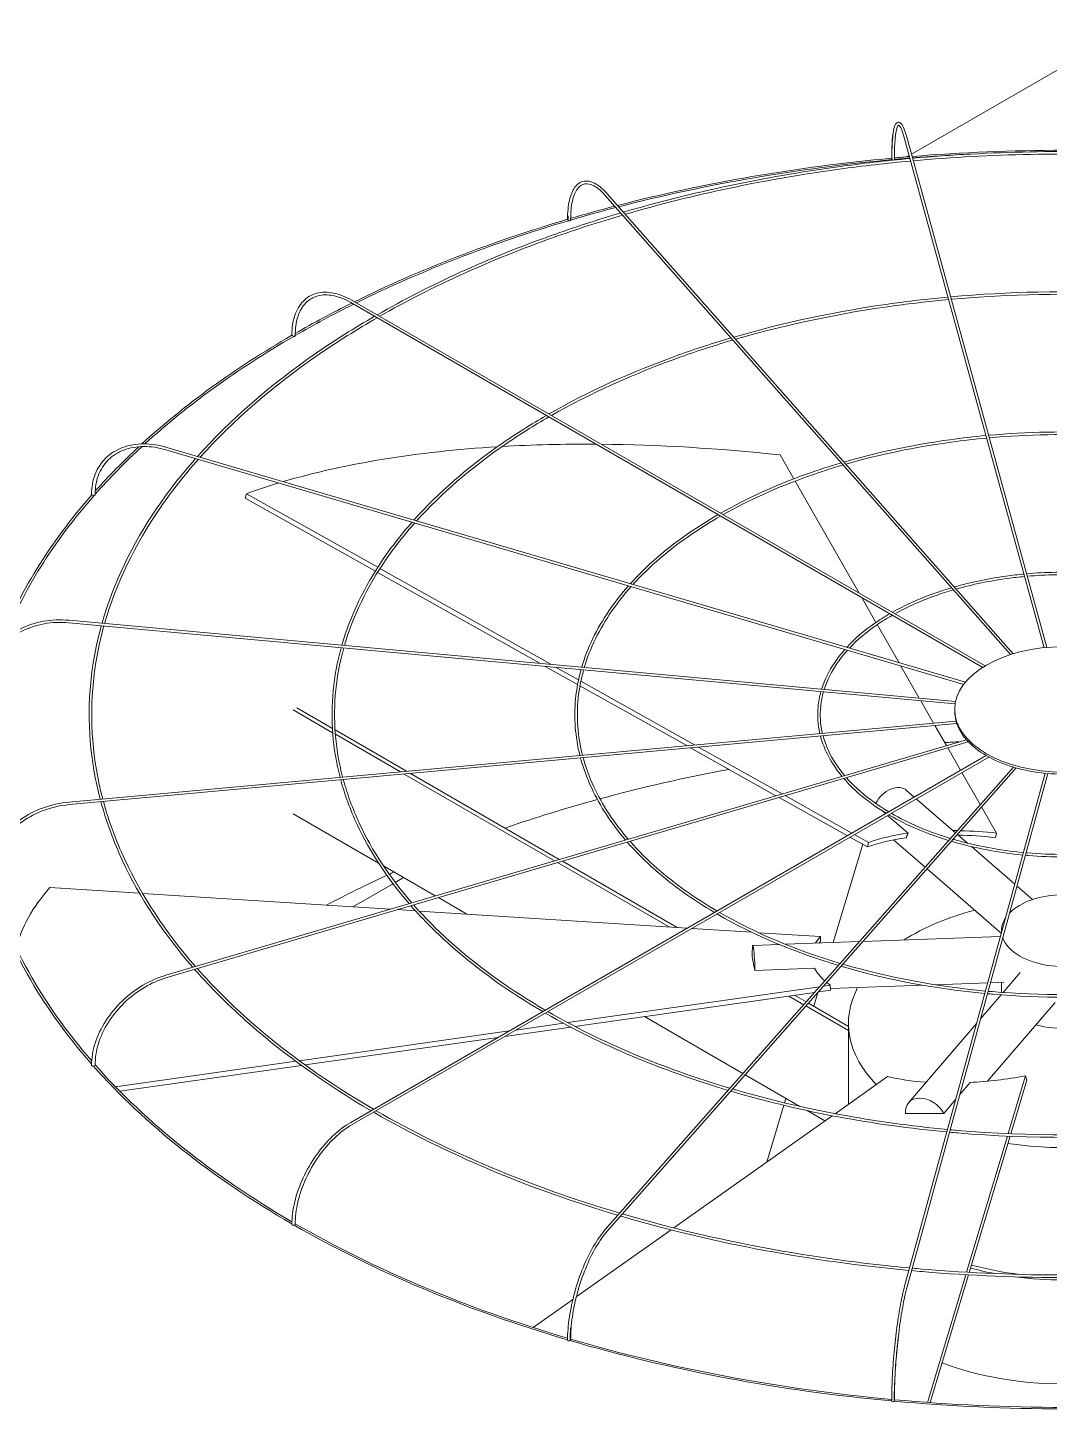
# Model space of a CAD drawing. Header units: millimetres. Extents: x -312439 to 477422, y -331570 to 212570.
# Drawn here: x 353682 to 354665, y 101242 to 102585 of the extents above; entities that cross this region are included whole.
import ezdxf

# ---------------------------------------------------------------- set-up
doc = ezdxf.new("R2010")
doc.units = ezdxf.units.MM

msp = doc.modelspace()

# ---------------------------------------------------------------- linework, layer by layer
at = {"color": 3, "linetype": 'Continuous', "lineweight": 0, "extrusion": (-1.11022e-16, 0.816497, 0.57735)}
for p, q in [((354742.887, 102584.859), (354532.578, 102463.437)), ((354525.972, 102478.258), (354660.327, 101988.5)), ((354528.334, 102478.906), (354662.802, 101988.738)), ((354530.385, 102462.171), (354527.937, 102460.758)), ((354627.927, 101981.84), (354237.977, 102423.697)), ((354630.491, 101982.636), (354239.813, 102425.318)), ((353993.076, 102320.59), (354601.127, 101969.531)), ((354603.492, 101970.994), (353994.301, 102322.711)), ((353815.189, 102178.905), (354582.815, 101953.089)), ((354584.451, 101955.161), (353815.881, 102181.255)), ((354419.273, 102150.91), (354406.063, 102173.97)), ((353891.44, 102132.354), (353892.675, 102136.641)), ((353892.675, 102136.641), (354019, 102065.838)), ((354482.238, 102041), (354420.506, 102148.758)), ((354016.673, 102062.163), (353891.44, 102132.354)), ((354174.944, 101973.454), (354018.812, 102060.964)), ((354021.14, 102064.638), (354185.561, 101972.483)), ((354498.402, 102012.786), (354484.659, 102036.774)), ((353721.763, 102012.435), (354574.617, 101934.447)), ((353721.986, 102014.874), (354575.074, 101936.865)), ((354520.664, 101973.926), (354499.623, 102010.654)), ((354211.299, 101953.078), (354180.189, 101970.515)), ((354190.805, 101969.544), (354212.192, 101957.557)), ((354540.061, 101940.066), (354522.423, 101970.855)), ((354316.264, 101894.247), (354213.558, 101951.812)), ((354214.43, 101956.302), (354323.902, 101894.945)), ((354553.864, 101915.974), (354541.548, 101937.471)), ((353937.543, 101928.665), (353975.603, 101906.691)), ((353975.331, 101910.848), (353941.008, 101930.665)), ((354574.207, 101927.112), (354574.207, 101929.112)), ((354575.42, 101917.945), (353721.763, 101839.883)), ((354576.144, 101915.551), (353721.986, 101837.444)), ((354046.77, 101869.603), (353977.873, 101909.381)), ((354566.248, 101894.355), (354555.203, 101913.636)), ((354585.37, 101899.981), (353815.189, 101673.413)), ((353815.881, 101671.063), (354587.208, 101897.968)), ((353978.175, 101905.206), (354040.789, 101869.056)), ((353993.076, 101531.728), (354604.414, 101884.684)), ((354606.89, 101883.286), (353994.301, 101529.607)), ((354402.182, 101846.091), (354320.037, 101892.132)), ((354327.675, 101892.83), (354408.008, 101847.805)), ((354579.897, 101870.53), (354567.5, 101892.17)), ((354237.977, 101428.621), (354630.633, 101873.545)), ((354239.813, 101427), (354633.236, 101872.793)), ((354598.821, 101837.498), (354581.115, 101868.404)), ((354044.467, 101866.933), (354189.124, 101783.415)), ((354193.714, 101784.765), (354050.448, 101867.48)), ((354525.972, 101374.06), (354661.37, 101867.618)), ((354528.334, 101373.412), (354663.849, 101867.395)), ((354470.878, 101807.588), (354405.169, 101844.417)), ((354410.995, 101846.131), (354475.255, 101810.114)), ((354527.847, 101851.22), (354535.286, 101844.773)), ((354537.244, 101843.076), (354574.925, 101810.422)), ((354019.799, 101781.175), (353937.543, 101828.665)), ((354504.649, 101831.367), (354507.614, 101828.797)), ((354614.545, 101810.051), (354600.106, 101835.253)), ((354509.573, 101827.1), (354529.302, 101810.003)), ((354490.115, 101796.806), (354473.364, 101806.194)), ((354477.741, 101808.721), (354491.351, 101801.093)), ((354490.115, 101796.806), (354491.351, 101801.093)), ((354515.262, 101803.618), (354545.667, 101777.269)), ((354576.777, 101808.818), (354586.357, 101800.516)), ((354613.309, 101805.763), (354614.545, 101810.051)), ((354457.097, 101704.758), (354485.656, 101799.305)), ((354590.379, 101797.03), (354632.09, 101760.885)), ((354074.382, 101749.661), (354024.537, 101778.439)), ((354192.054, 101781.724), (354299.401, 101719.746)), ((354307.19, 101719.249), (354196.643, 101783.074)), ((354547.519, 101775.665), (354619.122, 101713.615)), ((354033.673, 101761.387), (353995.161, 101739.152)), ((354043.873, 101767.276), (354035.811, 101762.621)), ((353789.709, 101752.256), (353703.547, 101757.752)), ((354030.907, 101736.872), (353792.652, 101752.068)), ((354104.685, 101732.166), (354077.312, 101747.97)), ((354634.142, 101759.106), (354649.078, 101746.163)), ((354055.285, 101735.317), (354038.04, 101736.417)), ((354316.809, 101718.636), (354058.805, 101735.092)), ((354378.844, 101714.679), (354321.221, 101718.354)), ((354444.956, 101710.462), (354385.487, 101714.255)), ((354445.051, 101705.795), (354444.956, 101710.462)), ((354485.883, 101705.825), (354618.332, 101710.734)), ((354619.237, 101716.251), (354619.237, 101714.034)), ((354379.96, 101701.899), (354405.437, 101702.843)), ((354411.389, 101703.064), (354482.505, 101705.7)), ((354382, 101677.97), (354379.368, 101690.977)), ((354439.228, 101680.091), (354382, 101677.97)), ((354608.635, 101666.129), (354621.556, 101666.608)), ((354620.77, 101656.74), (354637.115, 101675.811)), ((354201.809, 101627.685), (354444.049, 101662.124)), ((354439.325, 101656.772), (354208.796, 101623.998)), ((354414.572, 101653.253), (354428.913, 101644.973)), ((354431.251, 101647.623), (354420.131, 101654.043)), ((354438.563, 101643.401), (354442.607, 101656.789)), ((354454.534, 101658.934), (354443.061, 101657.303)), ((354447.784, 101662.655), (354454.439, 101663.601)), ((354454.534, 101658.934), (354454.439, 101663.601)), ((354454.504, 101660.416), (354543.399, 101663.711)), ((354555.658, 101664.165), (354606.069, 101666.034)), ((354599.134, 101631.495), (354618.789, 101654.429)), ((354619.237, 101666.522), (354619.237, 101656.852)), ((354431.077, 101643.723), (354471.959, 101620.12)), ((354471.959, 101624.12), (354433.415, 101646.373)), ((354605.846, 101571.382), (354670.688, 101647.039)), ((354151.883, 101620.587), (354197.719, 101627.104)), ((354370.449, 101578.727), (354275.59, 101633.494)), ((354471.959, 101549.251), (354471.959, 101627.014)), ((354529.757, 101550.545), (354595.399, 101627.137)), ((353943.61, 101590.978), (354145.384, 101619.663)), ((354134.628, 101613.453), (353948.996, 101587.062)), ((354204.643, 101623.407), (354141.127, 101614.377)), ((353766.774, 101565.837), (353940.148, 101590.485)), ((353945.501, 101586.566), (353770.805, 101561.729)), ((354425.222, 101547.103), (354372.613, 101577.477)), ((354509.544, 101575.874), (354459.051, 101540.108)), ((354625.583, 101520.914), (354642.221, 101576.4)), ((354643.552, 101572.207), (354642.221, 101576.4)), ((354579.106, 101558.486), (354589.058, 101570.099)), ((354643.552, 101572.207), (354628.138, 101520.804)), ((354393.294, 101493.53), (354409.794, 101548.157)), ((354410.504, 101550.506), (354411.814, 101554.845)), ((354563.626, 101540.424), (354575.37, 101554.127)), ((354456.279, 101538.144), (354303.817, 101430.151)), ((354449.301, 101533.202), (354432.237, 101543.053)), ((354526.799, 101540.278), (354563.626, 101540.424)), ((354585.597, 101387.568), (354624.857, 101518.494)), ((354627.412, 101518.383), (354588.141, 101387.423)), ((354301.19, 101428.29), (354210.069, 101363.746)), ((354548.018, 101262.246), (354584.874, 101385.156)), ((354587.418, 101385.01), (354550.55, 101262.063)), ((354206.744, 101361.391), (354168.506, 101334.306))]:
    msp.add_line(p, q, dxfattribs=at)
at = {"color": 3, "linetype": 'Continuous', "lineweight": 0}
for centre, major_axis, ratio, start_param, end_param in [((354679.133, 101861.576), (-1048.768, 0), 0.57735027, 4.87097639, 5.13416564), ((354514.732, 102459.029), (1.225, 0), 0.57735027, 3.14159265, 3.70729107), ((354679.133, 101861.576), (-1046.319, 0), 0.57735027, 4.85435141, 4.86879705), ((354679.133, 101861.576), (-1048.768, 0), 0.57735027, 4.85438672, 4.86842813), ((354679.133, 101861.576), (-1048.768, 0), 0.57735027, 4.57359934, 4.85199434), ((354679.133, 101861.576), (-1046.319, 0), 0.57735027, 4.79833842, 4.85195343), ((354679.133, 101861.576), (-1046.319, 0), 0.57735027, 4.87108521, 5.13404975), ((354514.923, 102458.331), (1.225, 0.004), 0.56474576, 3.29698969, 4.86778602), ((354514.923, 102458.331), (1.225, 0.004), 0.56474576, 4.86778602, 6.28318531), ((354679.133, 101861.576), (-1048.768, 0), 0.57735027, 5.13694439, 5.18189128), ((354679.133, 101861.576), (-1046.319, 0), 0.57735027, 5.13683502, 5.18307763), ((354679.133, 101861.576), (-1048.768, 0), 0.57735027, 5.18510484, 5.42093263), ((354679.133, 101861.576), (-1046.319, 0), 0.57735027, 5.18527527, 5.42075236), ((354202.847, 102400.522), (1.225, 0), 0.57735027, 3.14159265, 4.134446), ((354203.403, 102399.892), (1.225, 0.01), 0.56597275, 3.60793822, 5.17873454), ((354203.403, 102399.892), (1.225, 0.01), 0.56597275, 5.17873454, 6.28318531), ((354679.133, 101861.576), (-1046.319, 0), 0.57735027, 5.42407254, 5.49730565), ((354679.133, 101861.576), (-1048.768, 0), 0.57735027, 5.42424502, 5.49496708), ((354679.133, 101861.576), (-1048.768, 0), 0.57735027, 5.49938311, 5.72060344), ((354679.133, 101861.576), (-1046.319, 0), 0.57735027, 5.49937067, 5.71908805), ((353937.541, 102289.234), (1.225, 0), 0.57735027, 3.14159265, 4.45055499), ((353938.407, 102288.734), (1.225, 0.016), 0.56830663, 3.91933875, 5.49013508), ((353938.407, 102288.734), (1.225, 0.016), 0.56830663, 5.49013508, 6.28318531), ((354679.133, 101861.576), (-1046.319, 0), 0.57735027, 5.72402786, 5.81143896), ((354679.133, 101861.576), (-1048.768, 0), 0.57735027, 5.72583618, 5.80677108), ((354680.368, 101695.152), (-971.388, 279.904), 0.41303809, 5.42335715, 5.70815224), ((354680.368, 101695.152), (-971.388, 279.904), 0.41303809, 5.31032739, 5.41762277), ((354680.368, 101695.152), (-971.388, 279.904), 0.41303809, 5.11506512, 5.30461302), ((354680.368, 101695.152), (-971.388, 279.904), 0.41303809, 5.71506764, 5.76687966), ((354679.133, 101861.576), (-1048.768, 0), 0.57735027, 5.81359811, 6.07011802), ((354679.133, 101861.576), (-1046.319, 0), 0.57735027, 5.81336511, 6.06128621), ((353744.786, 102136.06), (1.225, 0), 0.57735027, 3.14159265, 4.76471425), ((353745.877, 102135.739), (1.225, 0.021), 0.57151893, 4.23145457, 5.8022509), ((353745.877, 102135.739), (1.225, 0.021), 0.57151893, 5.8022509, 6.28318531), ((354678.7, 101927.112), (-104.492, 0), 0.57735027, 0, 0.1535113), ((354678.7, 101927.112), (-104.492, 0), 0.57735027, 0.16064797, 0.46767057), ((354679.133, 101296.688), (1046.319, 0), 0.57735027, 1.66704137, 1.68043487), ((354678.7, 101927.112), (-104.492, 0), 0.57735027, 0.47480723, 0.78182983), ((354678.7, 101927.112), (-104.492, 0), 0.57735027, 0.7889665, 1.0959891), ((354679.133, 101296.688), (1046.319, 0), 0.57735027, 1.88378363, 2.01152702), ((354678.7, 101927.112), (-104.492, 0), 0.57735027, 1.10312576, 1.41014836), ((354513.369, 101834.512), (-14.478, -16.707), 0.67950023, 3.14159265, 5.02860292), ((354678.7, 101927.112), (-104.492, 0), 0.57735027, 1.41728503, 1.72430763), ((354679.133, 101296.688), (1046.319, 0), 0.57735027, 2.01409491, 2.11046953), ((354679.133, 101690.865), (-233.097, 67.167), 0.41303809, 5.53223376, 5.76687966), ((354680.368, 101695.152), (233.097, -67.167), 0.41303809, 2.38836611, 2.62528701), ((354680.368, 101695.152), (233.097, -67.167), 0.41303809, 2.14647482, 2.1667574), ((354679.133, 101690.865), (-233.097, 67.167), 0.41303809, 5.11506512, 5.27837519), ((354680.368, 101695.152), (233.097, -67.167), 0.41303809, 1.97347247, 2.1313259), ((354679.133, 101861.576), (-1048.768, 0), 0.57735027, 0.1585854, 0.46892864), ((354679.133, 101861.576), (-1046.319, 0), 0.57735027, 0.15790655, 0.46457773), ((354679.133, 101296.688), (1046.319, 0), 0.57735027, 2.24276735, 2.31574628), ((354679.133, 101296.688), (1046.319, 0), 0.57735027, 2.23436866, 2.24000128), ((354679.037, 101695.532), (-1010.701, -20.593), 0.30331876, 6.01219977, 6.20271663), ((354679.133, 101716.251), (-59.895, 0), 0.57735027, 3.69756416, 5.76575409), ((354679.133, 101627.014), (-207.174, 0), 0.57735027, 5.13902547, 5.54737639), ((354679.133, 101716.251), (-59.895, 0), 0.57735027, 5.91432374, 6.33788761), ((354679.037, 101695.532), (-242.531, -4.942), 0.30331876, 6.01219977, 6.09914028), ((354679.133, 101716.251), (-59.895, 0), 0.57735027, 0.20327195, 0.78539816), ((354679.133, 101716.251), (-59.895, 0), 0.57735027, 0.78539816, 2.89978042), ((354380.779, 101679.807), (-0.819, 22.092), 0.05230802, 4.627231, 7.32191967), ((354679.133, 101690.865), (-242.531, -4.942), 0.30331876, 6.01219977, 6.0333648), ((354679.037, 101695.532), (-242.531, -4.942), 0.30331876, 0.14390811, 0.31767721), ((354679.037, 101695.532), (-242.531, -4.942), 0.30331876, 0.34103276, 0.38082901), ((354679.133, 101627.014), (-207.174, 0), 0.57735027, 5.99169836, 6.79713651), ((354679.133, 101656.629), (-59.895, 0), 0.57735027, 1.1079301, 2.23846982), ((353744.786, 101586.593), (1.225, 0), 0.57735027, 3.14159265, 5.70719205), ((353745.877, 101586.914), (1.225, 0.021), 0.58304212, 5.17373692, 6.28318531), ((354679.133, 101861.576), (-1046.319, 0), 0.57735027, 0.47175253, 0.78145685), ((354679.133, 101861.576), (-1048.768, 0), 0.57735027, 0.4725868, 0.78374969), ((354677.802, 101695.057), (-231.216, -73.381), 0.44048996, 0.62708313, 0.83556185), ((354677.802, 101695.057), (-231.216, -73.381), 0.44048996, 1.04197677, 1.27889767), ((354546.543, 101536.159), (16.786, -14.386), 0.73180825, 1.0914656, 3.78615427), ((354679.133, 101627.014), (-207.174, 0), 0.57735027, 1.30817895, 1.9425337), ((353937.541, 101433.419), (1.225, 0), 0.57735027, 3.14159265, 6.02135132), ((354679.133, 101861.576), (-1048.768, 0), 0.57735027, 0.78656596, 1.09808088), ((353938.407, 101433.919), (1.225, 0.017), 0.58625442, 5.48989346, 6.28318531), ((354679.133, 101861.576), (-1046.319, 0), 0.57735027, 0.78587838, 1.09689941), ((354679.133, 101502.508), (-212.072, 0), 0.57735027, 1.13383327, 1.25213937), ((354679.133, 101502.508), (-207.174, 0), 0.57735027, 1.12739667, 1.36460952), ((354679.133, 101502.508), (-212.072, 0), 0.57735027, 1.3476903, 1.79509044), ((354202.847, 101322.131), (-1.225, 0), 0.57735027, 0, 3.14159265), ((354679.133, 101861.576), (-1048.768, 0), 0.57735027, 1.10054445, 1.41220862), ((354203.403, 101322.761), (-1.225, -0.011), 0.58858829, 2.66526492, 3.14159265), ((354679.133, 101861.576), (-1046.319, 0), 0.57735027, 1.10010535, 1.41183726), ((354679.133, 101402.508), (-212.072, 0), 0.57735027, 0.98594125, 2.34464399), ((354679.133, 101298.688), (-1048.768, 0), 0.57735027, 0, 3.14159265), ((354514.923, 101264.322), (-1.225, -0.004), 0.58981528, 2.98275574, 3.14159265), ((354679.133, 101861.576), (-1046.319, 0), 0.57735027, 1.41438895, 1.72636573), ((354514.732, 101263.624), (-1.225, 0), 0.57735027, 0, 3.14159265), ((354679.133, 101861.576), (-1048.768, 0), 0.57735027, 1.41453598, 1.72626058)]:
    msp.add_ellipse(centre, major_axis=major_axis, ratio=ratio, start_param=start_param, end_param=end_param, dxfattribs=at)
msp.add_ellipse((354678.7, 101929.112), major_axis=(-104.492, 0), ratio=0.57735027, dxfattribs=at)
for points, knots in [([(354513.507, 102459.029), (354513.507, 102465.843), (354513.713, 102471.909), (354514.525, 102481.982), (354515.122, 102485.979), (354516.729, 102491.666), (354517.631, 102493.727), (354520.771, 102494.188), (354521.765, 102493.598), (354523.969, 102491.256), (354525.199, 102488.638), (354527.117, 102483.113), (354527.727, 102481.122), (354528.334, 102478.906)], [4.71238898, 4.71238898, 4.71238898, 4.71238898, 5.02654825, 5.02654825, 5.34070751, 5.34070751, 5.65486678, 5.65486678, 5.82360284, 5.82360284, 6.1377621, 6.1377621, 6.28318531, 6.28318531, 6.28318531, 6.28318531]), ([(354525.972, 102478.258), (354524.699, 102482.899), (354523.423, 102486.464), (354521.198, 102490.787), (354520.201, 102491.386), (354520.095, 102491.386), (354519.276, 102490.791), (354517.867, 102486.133), (354517.289, 102482.734), (354516.447, 102473.76), (354516.199, 102468.041), (354516.147, 102460.489), (354516.145, 102459.421), (354516.148, 102458.334)], [0, 0, 0, 0, 0.31526689, 0.31526689, 0.60947257, 0.60947257, 0.92674061, 0.92674061, 1.22083726, 1.22083726, 1.53563039, 1.53563039, 1.5863402, 1.5863402, 1.5863402, 1.5863402]), ([(354515.034, 102483.57), (354514.998, 102483.327), (354514.962, 102483.08), (354514.355, 102478.733), (354513.977, 102473.52), (354513.725, 102464.571), (354513.689, 102461.53), (354513.699, 102458.329)], [7.384497053, 7.384497053, 7.384497053, 7.384497053, 7.403952931, 7.403952931, 7.721220971, 7.721220971, 7.869487909, 7.869487909, 7.869487909, 7.869487909]), ([(354531.211, 102459.162), (354507.914, 102457.018), (354484.757, 102454.365), (354390.389, 102441.4), (354320.979, 102426.72), (354255.474, 102407.573)], [4.085069591, 4.085069591, 4.085069591, 4.085069591, 4.160608173, 4.160608173, 4.395665913, 4.395665913, 4.395665913, 4.395665913]), ([(354823.71, 102459.388), (354802.465, 102461.31), (354781.106, 102462.809), (354684.405, 102467.653), (354608.339, 102466.14), (354533.689, 102459.388)], [3.771589677, 3.771589677, 3.771589677, 3.771589677, 3.840445898, 3.840445898, 4.082391957, 4.082391957, 4.082391957, 4.082391957]), ([(354823.052, 102456.988), (354802.26, 102458.863), (354781.358, 102460.332), (354685.107, 102465.204), (354609.018, 102463.721), (354534.347, 102456.988)], [3.7720633, 3.7720633, 3.7720633, 3.7720633, 3.839550132, 3.839550132, 4.081918334, 4.081918334, 4.081918334, 4.081918334]), ([(354531.869, 102456.762), (354508.838, 102454.649), (354485.944, 102452.038), (354391.957, 102439.196), (354322.662, 102424.597), (354257.265, 102405.543)], [4.084600117, 4.084600117, 4.084600117, 4.084600117, 4.159387709, 4.159387709, 4.39434399, 4.39434399, 4.39434399, 4.39434399]), ([(354201.622, 102400.522), (354201.622, 102407.382), (354202.224, 102413.577), (354204.61, 102424.079), (354206.388, 102428.391), (354211.11, 102434.729), (354214.106, 102436.753), (354220.666, 102437.891), (354224.104, 102437.198), (354231.356, 102433.517), (354235.213, 102430.374), (354239.31, 102425.883), (354239.562, 102425.603), (354239.813, 102425.318)], [4.71238898, 4.71238898, 4.71238898, 4.71238898, 5.02654825, 5.02654825, 5.34070751, 5.34070751, 5.65486678, 5.65486678, 5.94845155, 5.94845155, 6.26261081, 6.26261081, 6.28318531, 6.28318531, 6.28318531, 6.28318531]), ([(354237.977, 102423.697), (354234.321, 102427.84), (354230.689, 102430.902), (354223.958, 102434.59), (354220.895, 102435.215), (354215.53, 102434.275), (354213.142, 102432.699), (354209.034, 102427.106), (354207.368, 102423.087), (354205.16, 102413.075), (354204.6, 102407.113), (354204.625, 102400.287), (354204.626, 102400.095), (354204.627, 102399.902)], [0, 0, 0, 0, 0.31464476, 0.31464476, 0.6289116, 0.6289116, 0.94617964, 0.94617964, 1.26344768, 1.26344768, 1.5772832, 1.5772832, 1.5863402, 1.5863402, 1.5863402, 1.5863402]), ([(354252.879, 102406.811), (354230.062, 102400.09), (354207.722, 102392.828), (354125.331, 102363.415), (354069.016, 102337.772), (354018.438, 102308.775)], [4.398772282, 4.398772282, 4.398772282, 4.398772282, 4.480777933, 4.480777933, 4.708868502, 4.708868502, 4.708868502, 4.708868502]), ([(354254.668, 102404.784), (354231.947, 102398.113), (354209.699, 102390.905), (354127.542, 102361.678), (354071.357, 102336.182), (354020.893, 102307.358)], [4.39745622, 4.39745622, 4.39745622, 4.39745622, 4.479217897, 4.479217897, 4.707006068, 4.707006068, 4.707006068, 4.707006068]), ([(354202.215, 102403.939), (354202.193, 102403.123), (354202.179, 102402.295), (354202.173, 102400.938), (354202.173, 102400.415), (354202.178, 102399.888)], [7.8059806913, 7.8059806913, 7.8059806913, 7.8059806913, 7.8451401512, 7.8451401512, 7.8694167814, 7.8694167814, 7.8694167814, 7.8694167814]), ([(353936.317, 102289.234), (353936.317, 102296.135), (353937.261, 102302.515), (353940.995, 102313.629), (353943.788, 102318.364), (353950.982, 102325.644), (353955.376, 102328.187), (353965.246, 102330.793), (353970.712, 102330.861), (353982.17, 102328.585), (353988.166, 102326.234), (353994.195, 102322.772), (353994.248, 102322.742), (353994.301, 102322.711)], [3.14159265, 3.14159265, 3.14159265, 3.14159265, 3.45575192, 3.45575192, 3.76991118, 3.76991118, 4.08269654, 4.08269654, 4.39544819, 4.39544819, 4.70960746, 4.70960746, 4.71238898, 4.71238898, 4.71238898, 4.71238898]), ([(353993.076, 102320.59), (353987.326, 102323.91), (353981.601, 102326.151), (353970.803, 102328.291), (353965.737, 102328.192), (353956.734, 102325.737), (353952.788, 102323.388), (353946.298, 102316.615), (353943.755, 102312.181), (353940.375, 102301.593), (353939.543, 102295.443), (353939.632, 102288.751)], [1.57079633, 1.57079633, 1.57079633, 1.57079633, 1.88806437, 1.88806437, 2.20533241, 2.20533241, 2.52260045, 2.52260045, 2.83986849, 2.83986849, 3.15713653, 3.15713653, 3.15713653, 3.15713653]), ([(354567.778, 102325.867), (354550.318, 102324.257), (354532.964, 102322.266), (354462.412, 102312.565), (354410.553, 102301.609), (354361.592, 102287.329)], [4.085383912, 4.085383912, 4.085383912, 4.085383912, 4.160809561, 4.160809561, 4.394762921, 4.394762921, 4.394762921, 4.394762921]), ([(354787.143, 102326.093), (354771.295, 102327.521), (354755.361, 102328.636), (354683.047, 102332.252), (354626.125, 102331.127), (354570.256, 102326.093)], [3.772165081, 3.772165081, 3.772165081, 3.772165081, 3.840593344, 3.840593344, 4.081816553, 4.081816553, 4.081816553, 4.081816553]), ([(354786.485, 102323.692), (354771.089, 102325.074), (354755.614, 102326.159), (354683.748, 102329.803), (354626.804, 102328.708), (354570.914, 102323.692)], [3.772797592, 3.772797592, 3.772797592, 3.772797592, 3.839399606, 3.839399606, 4.081184042, 4.081184042, 4.081184042, 4.081184042]), ([(354568.436, 102323.467), (354551.242, 102321.888), (354534.15, 102319.939), (354463.98, 102310.36), (354412.237, 102299.485), (354363.383, 102285.299)], [4.084758769, 4.084758769, 4.084758769, 4.084758769, 4.159183124, 4.159183124, 4.392998475, 4.392998475, 4.392998475, 4.392998475]), ([(354015.984, 102307.364), (353996.45, 102296.081), (353977.778, 102284.299), (353915.694, 102241.466), (353877.216, 102208.021), (353845.546, 102172.528)], [4.712563603, 4.712563603, 4.712563603, 4.712563603, 4.800982872, 4.800982872, 5.022068239, 5.022068239, 5.022068239, 5.022068239]), ([(354018.435, 102305.949), (353998.944, 102294.734), (353980.314, 102283.023), (353918.272, 102240.39), (353879.805, 102207.084), (353848.148, 102171.763)], [4.710711416, 4.710711416, 4.710711416, 4.710711416, 4.799012884, 4.799012884, 5.020261931, 5.020261931, 5.020261931, 5.020261931]), ([(354358.997, 102286.568), (354341.844, 102281.514), (354325.05, 102276.052), (354263.487, 102254.062), (354221.478, 102234.953), (354183.711, 102213.355)], [4.398901247, 4.398901247, 4.398901247, 4.398901247, 4.481035777, 4.481035777, 4.70761983, 4.70761983, 4.70761983, 4.70761983]), ([(354360.786, 102284.541), (354343.728, 102279.536), (354327.026, 102274.129), (354265.699, 102252.325), (354223.821, 102233.362), (354186.168, 102211.937)], [4.397147207, 4.397147207, 4.397147207, 4.397147207, 4.478956818, 4.478956818, 4.705132161, 4.705132161, 4.705132161, 4.705132161]), ([(354181.256, 102211.944), (354166.533, 102203.441), (354152.461, 102194.559), (354106.102, 102162.554), (354077.436, 102137.671), (354053.785, 102111.27)], [4.712541759, 4.712541759, 4.712541759, 4.712541759, 4.801308866, 4.801308866, 5.020482203, 5.020482203, 5.020482203, 5.020482203]), ([(354183.707, 102210.529), (354169.027, 102202.093), (354154.997, 102193.282), (354108.682, 102161.477), (354080.027, 102136.735), (354056.39, 102110.503)], [4.710072273, 4.710072273, 4.710072273, 4.710072273, 4.798683598, 4.798683598, 5.018063384, 5.018063384, 5.018063384, 5.018063384]), ([(354604.332, 102192.616), (354592.715, 102191.54), (354581.167, 102190.212), (354534.424, 102183.773), (354500.106, 102176.538), (354467.678, 102167.121)], [4.086037534, 4.086037534, 4.086037534, 4.086037534, 4.161210359, 4.161210359, 4.393038284, 4.393038284, 4.393038284, 4.393038284]), ([(354604.99, 102190.217), (354593.638, 102189.172), (354582.353, 102187.886), (354535.992, 102181.568), (354501.79, 102174.414), (354469.471, 102165.09)], [4.08510236, 4.08510236, 4.08510236, 4.08510236, 4.158773218, 4.158773218, 4.390386282, 4.390386282, 4.390386282, 4.390386282]), ([(354750.589, 102192.842), (354740.132, 102193.777), (354729.622, 102194.508), (354681.685, 102196.897), (354643.903, 102196.16), (354606.81, 102192.842)], [3.773286698, 3.773286698, 3.773286698, 3.773286698, 3.840886477, 3.840886477, 4.080694936, 4.080694936, 4.080694936, 4.080694936]), ([(354749.93, 102190.441), (354739.927, 102191.33), (354729.874, 102192.032), (354682.386, 102194.448), (354644.582, 102193.74), (354607.469, 102190.441)], [3.774238416, 3.774238416, 3.774238416, 3.774238416, 3.839097695, 3.839097695, 4.079743218, 4.079743218, 4.079743218, 4.079743218]), ([(353743.561, 102136.06), (353743.561, 102142.989), (353744.759, 102149.588), (353749.461, 102161.465), (353752.965, 102166.74), (353761.927, 102175.407), (353767.381, 102178.797), (353779.665, 102183.362), (353786.492, 102184.538), (353800.844, 102184.589), (353808.368, 102183.465), (353815.881, 102181.255)], [4.71238898, 4.71238898, 4.71238898, 4.71238898, 5.02654825, 5.02654825, 5.34070751, 5.34070751, 5.65486678, 5.65486678, 5.96902604, 5.96902604, 6.28318531, 6.28318531, 6.28318531, 6.28318531]), ([(353815.189, 102178.905), (353807.926, 102181.042), (353800.678, 102182.109), (353786.941, 102182.017), (353780.456, 102180.858), (353768.888, 102176.458), (353763.806, 102173.219), (353755.508, 102164.987), (353752.292, 102159.993), (353748.031, 102148.701), (353746.989, 102142.404), (353747.102, 102135.76)], [0, 0, 0, 0, 0.31726804, 0.31726804, 0.63453608, 0.63453608, 0.95180412, 0.95180412, 1.26907216, 1.26907216, 1.5863402, 1.5863402, 1.5863402, 1.5863402]), ([(353843.749, 102170.504), (353830.261, 102155.232), (353818.028, 102139.587), (353782.472, 102087.678), (353764.52, 102050.172), (353753.671, 102011.977)], [5.026267439, 5.026267439, 5.026267439, 5.026267439, 5.121193451, 5.121193451, 5.33524268, 5.33524268, 5.33524268, 5.33524268]), ([(353846.344, 102169.74), (353832.958, 102154.65), (353820.809, 102139.198), (353785.123, 102087.462), (353767.057, 102049.939), (353756.153, 102011.75)], [5.024480731, 5.024480731, 5.024480731, 5.024480731, 5.118801023, 5.118801023, 5.334410373, 5.334410373, 5.334410373, 5.334410373]), ([(354465.082, 102166.361), (354453.604, 102162.976), (354442.367, 102159.318), (354401.627, 102144.749), (354373.91, 102132.166), (354348.946, 102117.957)], [4.399235311, 4.399235311, 4.399235311, 4.399235311, 4.481549286, 4.481549286, 4.705249353, 4.705249353, 4.705249353, 4.705249353]), ([(354466.871, 102164.334), (354455.489, 102160.999), (354444.344, 102157.395), (354403.84, 102143.011), (354376.256, 102130.574), (354351.406, 102116.536)], [4.396606667, 4.396606667, 4.396606667, 4.396606667, 4.478434088, 4.478434088, 4.701505316, 4.701505316, 4.701505316, 4.701505316]), ([(354346.488, 102116.547), (354336.59, 102110.83), (354327.133, 102104.857), (354296.495, 102083.677), (354277.63, 102067.344), (354261.995, 102050.019)], [4.712617693, 4.712617693, 4.712617693, 4.712617693, 4.801958432, 4.801958432, 5.017472679, 5.017472679, 5.017472679, 5.017472679]), ([(354348.939, 102115.132), (354339.085, 102109.482), (354329.669, 102103.579), (354299.077, 102082.6), (354280.226, 102066.407), (354264.605, 102049.252)], [4.708914423, 4.708914423, 4.708914423, 4.708914423, 4.798024648, 4.798024648, 5.013814843, 5.013814843, 5.013814843, 5.013814843]), ([(354051.985, 102109.246), (354041.79, 102097.707), (354032.547, 102085.883), (354006.017, 102047.107), (353992.641, 102019.247), (353984.484, 101990.87)], [5.026073872, 5.026073872, 5.026073872, 5.026073872, 5.121589201, 5.121589201, 5.333322518, 5.333322518, 5.333322518, 5.333322518]), ([(354054.581, 102108.482), (354044.487, 102097.125), (354035.328, 102085.494), (354008.67, 102046.892), (353995.181, 102019.015), (353986.968, 101990.643)], [5.023689806, 5.023689806, 5.023689806, 5.023689806, 5.118400985, 5.118400985, 5.332193335, 5.332193335, 5.332193335, 5.332193335]), ([(354640.887, 102059.366), (354635.112, 102058.824), (354629.371, 102058.158), (354606.436, 102054.982), (354589.658, 102051.467), (354573.767, 102046.911)], [4.08798608, 4.08798608, 4.08798608, 4.08798608, 4.162397179, 4.162397179, 4.387898946, 4.387898946, 4.387898946, 4.387898946]), ([(354641.545, 102056.967), (354636.035, 102056.456), (354630.557, 102055.832), (354608.006, 102052.776), (354591.345, 102049.34), (354575.563, 102044.876)], [4.086130867, 4.086130867, 4.086130867, 4.086130867, 4.157537531, 4.157537531, 4.382563309, 4.382563309, 4.382563309, 4.382563309]), ([(354714.034, 102059.59), (354708.971, 102060.033), (354703.883, 102060.381), (354680.324, 102061.543), (354661.682, 102061.192), (354643.365, 102059.59)], [3.776630452, 3.776630452, 3.776630452, 3.776630452, 3.841752063, 3.841752063, 4.077351182, 4.077351182, 4.077351182, 4.077351182]), ([(354713.375, 102057.189), (354708.766, 102057.587), (354704.136, 102057.905), (354681.025, 102059.093), (354662.361, 102058.772), (354644.024, 102057.189)], [3.778551419, 3.778551419, 3.778551419, 3.778551419, 3.838185012, 3.838185012, 4.075430215, 4.075430215, 4.075430215, 4.075430215]), ([(354260.189, 102047.998), (354253.298, 102040.203), (354247.057, 102032.213), (354229.552, 102006.568), (354220.75, 101988.338), (354215.29, 101969.765)], [5.025838542, 5.025838542, 5.025838542, 5.025838542, 5.122377625, 5.122377625, 5.329668134, 5.329668134, 5.329668134, 5.329668134]), ([(354262.787, 102047.233), (354255.997, 102039.621), (354249.839, 102031.824), (354232.208, 102006.353), (354223.293, 101988.106), (354217.777, 101969.537)], [5.022258505, 5.022258505, 5.022258505, 5.022258505, 5.117600339, 5.117600339, 5.327918781, 5.327918781, 5.327918781, 5.327918781]), ([(354571.168, 102046.154), (354565.365, 102044.439), (354559.686, 102042.585), (354539.766, 102035.437), (354526.344, 102029.378), (354514.186, 102022.555)], [4.400230759, 4.400230759, 4.400230759, 4.400230759, 4.483072665, 4.483072665, 4.698193224, 4.698193224, 4.698193224, 4.698193224]), ([(354572.957, 102044.127), (354567.25, 102042.461), (354561.663, 102040.661), (354541.984, 102033.698), (354528.697, 102027.783), (354516.658, 102021.128)], [4.394987895, 4.394987895, 4.394987895, 4.394987895, 4.476861237, 4.476861237, 4.690631098, 4.690631098, 4.690631098, 4.690631098]), ([(353642.223, 101955.993), (353642.223, 101962.938), (353643.555, 101969.767), (353648.75, 101982.51), (353652.612, 101988.42), (353662.469, 101998.735), (353668.462, 102003.138), (353681.98, 102010.021), (353689.503, 102012.5), (353705.348, 102015.307), (353713.668, 102015.635), (353721.986, 102014.874)], [4.71238898, 4.71238898, 4.71238898, 4.71238898, 5.02654825, 5.02654825, 5.34070751, 5.34070751, 5.65486678, 5.65486678, 5.96902604, 5.96902604, 6.28318531, 6.28318531, 6.28318531, 6.28318531]), ([(354511.72, 102021.151), (354506.647, 102018.22), (354501.805, 102015.154), (354486.886, 102004.8), (354477.824, 101997.015), (354470.217, 101988.766)], [4.712843699, 4.712843699, 4.712843699, 4.712843699, 4.803888031, 4.803888031, 5.008535494, 5.008535494, 5.008535494, 5.008535494]), ([(354514.173, 102019.734), (354509.144, 102016.871), (354504.341, 102013.877), (354489.477, 102003.723), (354480.434, 101996.077), (354472.844, 101987.993)], [4.705442937, 4.705442937, 4.705442937, 4.705442937, 4.796044704, 4.796044704, 5.001045495, 5.001045495, 5.001045495, 5.001045495]), ([(353721.763, 102012.435), (353713.701, 102013.172), (353705.645, 102012.842), (353690.353, 102010.089), (353683.119, 102007.667), (353670.195, 102000.985), (353664.508, 101996.727), (353655.234, 101986.813), (353651.647, 101981.159), (353646.909, 101969.008), (353645.758, 101962.512), (353645.882, 101955.906)], [0, 0, 0, 0, 0.31726804, 0.31726804, 0.63453608, 0.63453608, 0.95180412, 0.95180412, 1.26907216, 1.26907216, 1.5863402, 1.5863402, 1.5863402, 1.5863402]), ([(353752.999, 102009.578), (353748.001, 101991.477), (353744.594, 101973.226), (353739.11, 101917.446), (353742.186, 101879.745), (353751.953, 101842.644)], [5.339721085, 5.339721085, 5.339721085, 5.339721085, 5.441089183, 5.441089183, 5.648615479, 5.648615479, 5.648615479, 5.648615479]), ([(353755.478, 102009.352), (353750.56, 101991.63), (353747.179, 101973.77), (353741.499, 101918.152), (353744.546, 101880.217), (353754.426, 101842.87)], [5.338921526, 5.338921526, 5.338921526, 5.338921526, 5.438899176, 5.438899176, 5.64936187, 5.64936187, 5.64936187, 5.64936187]), ([(353983.808, 101988.472), (353980.013, 101974.767), (353977.431, 101960.946), (353973.36, 101919.27), (353975.599, 101891.291), (353982.743, 101863.748)], [5.339283406, 5.339283406, 5.339283406, 5.339283406, 5.441448905, 5.441448905, 5.646435094, 5.646435094, 5.646435094, 5.646435094]), ([(353986.287, 101988.246), (353982.572, 101974.92), (353980.017, 101961.49), (353975.751, 101919.976), (353977.96, 101891.763), (353985.216, 101863.974)], [5.33821232, 5.33821232, 5.33821232, 5.33821232, 5.438530423, 5.438530423, 5.647409525, 5.647409525, 5.647409525, 5.647409525]), ([(354468.394, 101986.749), (354464.807, 101982.699), (354461.567, 101978.543), (354453.083, 101966.028), (354448.861, 101957.427), (354446.114, 101948.657)], [5.025139852, 5.025139852, 5.025139852, 5.025139852, 5.124718569, 5.124718569, 5.318852702, 5.318852702, 5.318852702, 5.318852702]), ([(354470.995, 101985.984), (354467.508, 101982.116), (354464.351, 101978.153), (354455.751, 101965.815), (354451.418, 101957.196), (354448.611, 101948.429)], [5.01795641, 5.01795641, 5.01795641, 5.01795641, 5.115193837, 5.115193837, 5.315025269, 5.315025269, 5.315025269, 5.315025269]), ([(354214.604, 101967.368), (354212.019, 101958.072), (354210.268, 101948.696), (354207.609, 101921.125), (354209.016, 101902.853), (354213.552, 101884.854)], [5.33857876, 5.33857876, 5.33857876, 5.33857876, 5.442163387, 5.442163387, 5.64226325, 5.64226325, 5.64226325, 5.64226325]), ([(354217.084, 101967.141), (354214.579, 101958.226), (354212.854, 101949.241), (354210.002, 101921.831), (354211.379, 101903.323), (354216.021, 101885.08)], [5.336959594, 5.336959594, 5.336959594, 5.336959594, 5.437790201, 5.437790201, 5.643665153, 5.643665153, 5.643665153, 5.643665153]), ([(354445.401, 101946.263), (354444.025, 101941.379), (354443.104, 101936.448), (354441.854, 101922.982), (354442.438, 101914.415), (354444.384, 101905.962)], [5.336493801, 5.336493801, 5.336493801, 5.336493801, 5.444267704, 5.444267704, 5.629920419, 5.629920419, 5.629920419, 5.629920419]), ([(354447.884, 101946.036), (354446.588, 101941.531), (354445.692, 101936.992), (354444.256, 101923.686), (354444.807, 101914.884), (354446.847, 101906.188)], [5.333180829, 5.333180829, 5.333180829, 5.333180829, 5.43554784, 5.43554784, 5.632366847, 5.632366847, 5.632366847, 5.632366847]), ([(354444.976, 101903.557), (354446.323, 101898.401), (354448.177, 101893.294), (354454.303, 101880.172), (354459.363, 101872.29), (354465.61, 101864.75)], [5.647555853, 5.647555853, 5.647555853, 5.647555853, 5.761093974, 5.761093974, 5.943993783, 5.943993783, 5.943993783, 5.943993783]), ([(354447.449, 101903.783), (354448.722, 101899.011), (354450.443, 101894.275), (354456.436, 101881.32), (354461.654, 101873.238), (354468.173, 101865.504)], [5.650528691, 5.650528691, 5.650528691, 5.650528691, 5.758797505, 5.758797505, 5.950674573, 5.950674573, 5.950674573, 5.950674573]), ([(354214.176, 101882.452), (354216.807, 101872.626), (354220.369, 101862.887), (354232.841, 101836.119), (354243.758, 101819.413), (354257.373, 101803.492)], [5.651173142, 5.651173142, 5.651173142, 5.651173142, 5.760561648, 5.760561648, 5.95641101, 5.95641101, 5.95641101, 5.95641101]), ([(354216.652, 101882.678), (354219.206, 101873.235), (354222.635, 101863.867), (354234.97, 101837.27), (354246.051, 101820.364), (354259.951, 101804.25)], [5.65270674, 5.65270674, 5.65270674, 5.65270674, 5.759411073, 5.759411073, 5.959865306, 5.959865306, 5.959865306, 5.959865306]), ([(353983.379, 101861.347), (353987.292, 101846.851), (353992.561, 101832.482), (354011.376, 101792.068), (354028.159, 101766.539), (354049.158, 101742.241)], [5.652395762, 5.652395762, 5.652395762, 5.652395762, 5.760377777, 5.760377777, 5.960593901, 5.960593901, 5.960593901, 5.960593901]), ([(353985.855, 101861.573), (353989.691, 101847.46), (353994.826, 101833.462), (354013.505, 101793.219), (354030.453, 101767.49), (354051.741, 101743)], [5.653428737, 5.653428737, 5.653428737, 5.653428737, 5.759610075, 5.759610075, 5.96292207, 5.96292207, 5.96292207, 5.96292207]), ([(354467.34, 101862.706), (354471.546, 101857.839), (354476.25, 101853.122), (354489.32, 101841.651), (354498.309, 101835.14), (354508.236, 101829.156)], [5.960592691, 5.960592691, 5.960592691, 5.960592691, 6.079635734, 6.079635734, 6.26166654, 6.26166654, 6.26166654, 6.26166654]), ([(354469.927, 101863.467), (354473.889, 101858.961), (354478.295, 101854.581), (354491.186, 101843.283), (354500.422, 101836.643), (354510.664, 101830.558)], [5.967591178, 5.967591178, 5.967591178, 5.967591178, 6.080287214, 6.080287214, 6.268831801, 6.268831801, 6.268831801, 6.268831801]), ([(353642.223, 101766.66), (353642.223, 101773.604), (353643.554, 101780.66), (353648.729, 101794.299), (353652.572, 101800.881), (353662.381, 101812.939), (353668.345, 101818.413), (353681.814, 101827.734), (353689.316, 101831.579), (353705.133, 101837.274), (353713.445, 101839.123), (353721.763, 101839.883)], [4.71238898, 4.71238898, 4.71238898, 4.71238898, 5.02654825, 5.02654825, 5.34070751, 5.34070751, 5.65486678, 5.65486678, 5.96902604, 5.96902604, 6.28318531, 6.28318531, 6.28318531, 6.28318531]), ([(353721.986, 101837.444), (353713.924, 101836.707), (353705.861, 101834.903), (353690.539, 101829.343), (353683.283, 101825.588), (353670.31, 101816.507), (353664.595, 101811.184), (353655.272, 101799.513), (353651.667, 101793.168), (353646.91, 101780.098), (353645.758, 101773.375), (353645.882, 101766.793)], [0, 0, 0, 0, 0.31726804, 0.31726804, 0.63453608, 0.63453608, 0.95180412, 0.95180412, 1.26907216, 1.26907216, 1.5863402, 1.5863402, 1.5863402, 1.5863402]), ([(353752.594, 101840.243), (353757.787, 101821.093), (353764.759, 101802.107), (353789.918, 101748.05), (353812.579, 101713.685), (353840.98, 101681)], [5.653093793, 5.653093793, 5.653093793, 5.653093793, 5.7602846, 5.7602846, 5.96276906, 5.96276906, 5.96276906, 5.96276906]), ([(353755.071, 101840.47), (353760.187, 101821.702), (353767.025, 101803.087), (353792.045, 101749.202), (353814.873, 101714.638), (353843.565, 101681.76)], [5.653873117, 5.653873117, 5.653873117, 5.653873117, 5.75970856, 5.75970856, 5.964525032, 5.964525032, 5.964525032, 5.964525032]), ([(354259.132, 101801.456), (354267.265, 101792.143), (354276.323, 101783.105), (354302.85, 101759.832), (354321.881, 101746.2), (354342.985, 101733.748)], [5.964776177, 5.964776177, 5.964776177, 5.964776177, 6.079826485, 6.079826485, 6.272361792, 6.272361792, 6.272361792, 6.272361792]), ([(354261.722, 101802.218), (354269.61, 101793.265), (354278.368, 101784.563), (354304.715, 101761.466), (354323.997, 101747.706), (354345.424, 101735.156)], [5.968309678, 5.968309678, 5.968309678, 5.968309678, 6.080154143, 6.080154143, 6.276006003, 6.276006003, 6.276006003, 6.276006003]), ([(354529.302, 101810.003), (354529.212, 101809.81), (354529.124, 101809.616), (354528.47, 101808.146), (354528.009, 101806.875), (354527.659, 101805.66)], [52.47056241, 52.47056241, 52.47056241, 52.47056241, 52.72742849, 52.72742849, 54.42831534, 54.42831534, 54.42831534, 54.42831534]), ([(354570.912, 101802.173), (354571.608, 101801.966), (354572.305, 101801.762), (354594.027, 101795.478), (354616.622, 101791.226), (354639.8, 101788.989)], [0.310941688, 0.310941688, 0.310941688, 0.310941688, 0.320879059, 0.320879059, 0.619731391, 0.619731391, 0.619731391, 0.619731391]), ([(354572.701, 101804.199), (354572.905, 101804.139), (354573.11, 101804.08), (354594.413, 101797.889), (354617.138, 101793.612), (354640.457, 101791.387)], [0.316175386, 0.316175386, 0.316175386, 0.316175386, 0.319111449, 0.319111449, 0.621557717, 0.621557717, 0.621557717, 0.621557717]), ([(354642.276, 101788.758), (354643.153, 101788.679), (354644.03, 101788.602), (354668.159, 101786.586), (354691.911, 101786.663), (354715.123, 101788.758)], [0.630366287, 0.630366287, 0.630366287, 0.630366287, 0.641648359, 0.641648359, 0.94043004, 0.94043004, 0.94043004, 0.94043004]), ([(354642.935, 101791.158), (354643.404, 101791.116), (354643.874, 101791.075), (354667.551, 101789.05), (354691.278, 101789.092), (354714.464, 101791.158)], [0.632258371, 0.632258371, 0.632258371, 0.632258371, 0.638337859, 0.638337859, 0.938537956, 0.938537956, 0.938537956, 0.938537956]), ([(354050.927, 101740.208), (354062.985, 101726.448), (354076.395, 101713.089), (354116.379, 101678.015), (354145.456, 101657.263), (354177.747, 101638.348)], [5.966185363, 5.966185363, 5.966185363, 5.966185363, 6.079886296, 6.079886296, 6.275955277, 6.275955277, 6.275955277, 6.275955277]), ([(354053.518, 101740.97), (354065.33, 101727.57), (354078.441, 101714.547), (354118.243, 101679.65), (354147.573, 101658.77), (354180.189, 101639.758)], [5.968548703, 5.968548703, 5.968548703, 5.968548703, 6.080105077, 6.080105077, 6.278398486, 6.278398486, 6.278398486, 6.278398486]), ([(354464.826, 101681.966), (354465.928, 101681.64), (354467.031, 101681.318), (354510.621, 101668.693), (354556.347, 101660.145), (354603.244, 101655.736)], [0.312542317, 0.312542317, 0.312542317, 0.312542317, 0.320442121, 0.320442121, 0.624004657, 0.624004657, 0.624004657, 0.624004657]), ([(354466.615, 101683.992), (354467.225, 101683.813), (354467.836, 101683.635), (354511.007, 101671.104), (354556.864, 101662.531), (354603.902, 101658.135)], [0.315168655, 0.315168655, 0.315168655, 0.315168655, 0.319555491, 0.319555491, 0.624932564, 0.624932564, 0.624932564, 0.624932564]), ([(353743.561, 101586.593), (353743.561, 101593.522), (353744.758, 101600.78), (353749.407, 101615.26), (353752.859, 101622.48), (353761.676, 101636.195), (353767.04, 101642.688), (353779.163, 101654.325), (353785.919, 101659.467), (353800.177, 101667.907), (353807.677, 101671.203), (353815.189, 101673.413)], [4.71238898, 4.71238898, 4.71238898, 4.71238898, 5.02654825, 5.02654825, 5.34070751, 5.34070751, 5.65486678, 5.65486678, 5.96902604, 5.96902604, 6.28318531, 6.28318531, 6.28318531, 6.28318531]), ([(353815.881, 101671.063), (353808.618, 101668.926), (353801.344, 101665.721), (353787.511, 101657.49), (353780.954, 101652.465), (353769.223, 101641.1), (353764.05, 101634.763), (353755.608, 101621.421), (353752.341, 101614.418), (353748.031, 101600.46), (353746.99, 101593.509), (353747.102, 101586.934)], [6.28318531, 6.28318531, 6.28318531, 6.28318531, 6.60045335, 6.60045335, 6.91772139, 6.91772139, 7.23498943, 7.23498943, 7.55225747, 7.55225747, 7.86952551, 7.86952551, 7.86952551, 7.86952551]), ([(353842.754, 101678.968), (353858.728, 101660.775), (353876.481, 101643.107), (353929.917, 101596.236), (353969.056, 101568.355), (354012.551, 101542.972)], [5.966968174, 5.966968174, 5.966968174, 5.966968174, 6.07991547, 6.07991547, 6.277817313, 6.277817313, 6.277817313, 6.277817313]), ([(353845.346, 101679.731), (353861.074, 101661.897), (353878.526, 101644.565), (353931.781, 101597.87), (353971.173, 101569.863), (354014.995, 101544.383)], [5.968743918, 5.968743918, 5.968743918, 5.968743918, 6.080079672, 6.080079672, 6.279655045, 6.279655045, 6.279655045, 6.279655045]), ([(354605.722, 101655.507), (354607.497, 101655.346), (354609.274, 101655.191), (354657.615, 101651.127), (354705.195, 101651.285), (354751.677, 101655.507)], [0.629347255, 0.629347255, 0.629347255, 0.629347255, 0.640828535, 0.640828535, 0.941449071, 0.941449071, 0.941449071, 0.941449071]), ([(354606.38, 101657.907), (354607.748, 101657.784), (354609.118, 101657.664), (354657.007, 101653.592), (354704.563, 101653.713), (354751.019, 101657.907)], [0.630291706, 0.630291706, 0.630291706, 0.630291706, 0.639167998, 0.639167998, 0.940504621, 0.940504621, 0.940504621, 0.940504621]), ([(354358.741, 101561.759), (354360.248, 101561.314), (354361.757, 101560.873), (354427.215, 101541.908), (354496.073, 101529.063), (354566.69, 101522.485)], [0.313079474, 0.313079474, 0.313079474, 0.313079474, 0.320295327, 0.320295327, 0.625438072, 0.625438072, 0.625438072, 0.625438072]), ([(354360.53, 101563.786), (354361.545, 101563.487), (354362.562, 101563.191), (354427.6, 101544.319), (354496.589, 101531.449), (354567.348, 101524.884)], [0.314832487, 0.314832487, 0.314832487, 0.314832487, 0.319703609, 0.319703609, 0.626059979, 0.626059979, 0.626059979, 0.626059979]), ([(353936.317, 101433.419), (353936.317, 101440.319), (353937.262, 101447.738), (353940.936, 101462.917), (353943.665, 101470.674), (353950.64, 101485.787), (353954.885, 101493.14), (353964.486, 101506.737), (353969.839, 101512.978), (353981.147, 101523.75), (353987.1, 101528.278), (353993.076, 101531.728)], [0, 0, 0, 0, 0.31415927, 0.31415927, 0.62831853, 0.62831853, 0.9424778, 0.9424778, 1.25663706, 1.25663706, 1.57079633, 1.57079633, 1.57079633, 1.57079633]), ([(353994.301, 101529.607), (353988.551, 101526.287), (353982.779, 101521.892), (353971.794, 101511.384), (353966.582, 101505.274), (353957.251, 101491.957), (353953.134, 101484.752), (353946.412, 101469.975), (353943.809, 101462.407), (353940.373, 101447.677), (353939.543, 101440.519), (353939.632, 101433.935)], [4.71238898, 4.71238898, 4.71238898, 4.71238898, 5.02965702, 5.02965702, 5.34692506, 5.34692506, 5.6641931, 5.6641931, 5.98146114, 5.98146114, 6.29872918, 6.29872918, 6.29872918, 6.29872918]), ([(354569.167, 101522.257), (354571.841, 101522.014), (354574.517, 101521.779), (354647.071, 101515.669), (354718.479, 101515.907), (354788.232, 101522.257)], [0.629005431, 0.629005431, 0.629005431, 0.629005431, 0.64055333, 0.64055333, 0.941790896, 0.941790896, 0.941790896, 0.941790896]), ([(354569.825, 101524.657), (354572.093, 101524.451), (354574.362, 101524.252), (354646.463, 101518.133), (354717.847, 101518.335), (354787.574, 101524.657)], [0.629634706, 0.629634706, 0.629634706, 0.629634706, 0.639445125, 0.639445125, 0.941161621, 0.941161621, 0.941161621, 0.941161621]), ([(354252.688, 101441.588), (354254.589, 101441.028), (354256.494, 101440.471), (354343.812, 101415.168), (354435.807, 101398.026), (354530.147, 101389.279)], [0.313387228, 0.313387228, 0.313387228, 0.313387228, 0.320221713, 0.320221713, 0.626169744, 0.626169744, 0.626169744, 0.626169744]), ([(354254.476, 101443.615), (354255.887, 101443.201), (354257.298, 101442.789), (354344.197, 101417.579), (354436.323, 101400.412), (354530.805, 101391.678)], [0.314702857, 0.314702857, 0.314702857, 0.314702857, 0.319777688, 0.319777688, 0.626637437, 0.626637437, 0.626637437, 0.626637437]), ([(354201.622, 101322.131), (354201.622, 101328.992), (354202.225, 101336.515), (354204.574, 101352.178), (354206.32, 101360.314), (354210.783, 101376.42), (354213.5, 101384.386), (354219.646, 101399.382), (354223.074, 101406.41), (354230.32, 101418.853), (354234.135, 101424.268), (354237.977, 101428.621)], [4.71238898, 4.71238898, 4.71238898, 4.71238898, 5.02654825, 5.02654825, 5.34070751, 5.34070751, 5.65486678, 5.65486678, 5.96902604, 5.96902604, 6.28318531, 6.28318531, 6.28318531, 6.28318531]), ([(354239.813, 101427), (354236.157, 101422.858), (354232.476, 101417.641), (354225.433, 101405.538), (354222.074, 101398.641), (354216.056, 101383.899), (354213.396, 101376.056), (354209.049, 101360.217), (354207.361, 101352.225), (354205.126, 101336.899), (354204.579, 101329.568), (354204.626, 101322.887), (354204.627, 101322.829), (354204.627, 101322.772)], [0, 0, 0, 0, 0.31464476, 0.31464476, 0.63176735, 0.63176735, 0.94903539, 0.94903539, 1.26630343, 1.26630343, 1.58357147, 1.58357147, 1.5863402, 1.5863402, 1.5863402, 1.5863402]), ([(354532.625, 101389.052), (354536.193, 101388.726), (354539.765, 101388.413), (354636.522, 101380.257), (354731.755, 101380.575), (354824.774, 101389.052)], [0.628847379, 0.628847379, 0.628847379, 0.628847379, 0.640415364, 0.640415364, 0.941948948, 0.941948948, 0.941948948, 0.941948948]), ([(354533.283, 101391.451), (354536.445, 101391.164), (354539.609, 101390.886), (354635.914, 101382.721), (354731.123, 101383.003), (354824.116, 101391.451)], [0.62931922, 0.62931922, 0.62931922, 0.62931922, 0.639583767, 0.639583767, 0.941477106, 0.941477106, 0.941477106, 0.941477106]), ([(354513.507, 101263.624), (354513.507, 101270.438), (354513.714, 101277.996), (354514.519, 101293.877), (354515.118, 101302.196), (354516.651, 101318.788), (354517.584, 101327.058), (354519.693, 101342.747), (354520.869, 101350.164), (354523.353, 101363.428), (354524.659, 101369.273), (354525.972, 101374.06)], [4.71238898, 4.71238898, 4.71238898, 4.71238898, 5.02654825, 5.02654825, 5.34070751, 5.34070751, 5.65486678, 5.65486678, 5.96902604, 5.96902604, 6.28318531, 6.28318531, 6.28318531, 6.28318531]), ([(354528.334, 101373.412), (354527.061, 101368.772), (354525.782, 101363.049), (354523.339, 101349.988), (354522.177, 101342.639), (354520.095, 101327.087), (354519.176, 101318.885), (354517.674, 101302.449), (354517.091, 101294.217), (354516.319, 101278.548), (354516.13, 101271.114), (354516.148, 101264.41), (354516.148, 101264.368), (354516.148, 101264.326)], [0, 0, 0, 0, 0.31526689, 0.31526689, 0.63253493, 0.63253493, 0.94980297, 0.94980297, 1.26707101, 1.26707101, 1.58433905, 1.58433905, 1.5863402, 1.5863402, 1.5863402, 1.5863402]), ([(354515.957, 101263.624), (354515.957, 101270.388), (354516.162, 101277.908), (354516.964, 101293.716), (354517.561, 101302.003), (354518.822, 101315.662), (354519.391, 101321.047), (354520.018, 101326.309)], [4.71238898, 4.71238898, 4.71238898, 4.71238898, 5.026548246, 5.026548246, 5.340707511, 5.340707511, 5.545847126, 5.545847126, 5.545847126, 5.545847126])]:
    msp.add_open_spline(points, degree=3, knots=knots, dxfattribs=at)
for points in [[(354510.651, 101827.722), (354511.031, 101827.499), (354511.413, 101827.278), (354511.796, 101827.056)], [(354513.096, 101829.134), (354529.823, 101819.486), (354549.122, 101811.303), (354570.112, 101804.969)], [(354511.796, 101827.056), (354528.439, 101817.447), (354547.563, 101809.296), (354568.331, 101802.95)], [(354347.865, 101733.737), (354381.894, 101714.1), (354421.232, 101697.51), (354464.024, 101684.758)], [(354345.417, 101732.324), (354345.799, 101732.102), (354346.181, 101731.881), (354346.564, 101731.66)], [(354346.564, 101731.66), (354380.511, 101712.06), (354419.672, 101695.501), (354462.239, 101682.736)], [(354180.185, 101636.927), (354180.567, 101636.706), (354180.949, 101636.484), (354181.332, 101636.263)], [(354181.332, 101636.263), (354232.583, 101606.674), (354291.782, 101581.707), (354356.151, 101562.526)], [(354182.633, 101638.341), (354233.965, 101608.713), (354293.343, 101583.716), (354357.938, 101564.551)], [(354014.992, 101541.553), (354015.361, 101541.339), (354015.73, 101541.126), (354016.1, 101540.912)], [(354016.1, 101540.912), (354084.662, 101501.328), (354163.913, 101467.951), (354250.097, 101442.355)], [(354017.441, 101542.967), (354086.075, 101503.355), (354165.49, 101469.956), (354251.884, 101444.38)], [(354204.071, 101322.131), (354204.071, 101325.892), (354204.256, 101329.868), (354204.623, 101333.997)]]:
    msp.add_open_spline(points, degree=3, dxfattribs=at)

doc.saveas('drawing.dxf')
